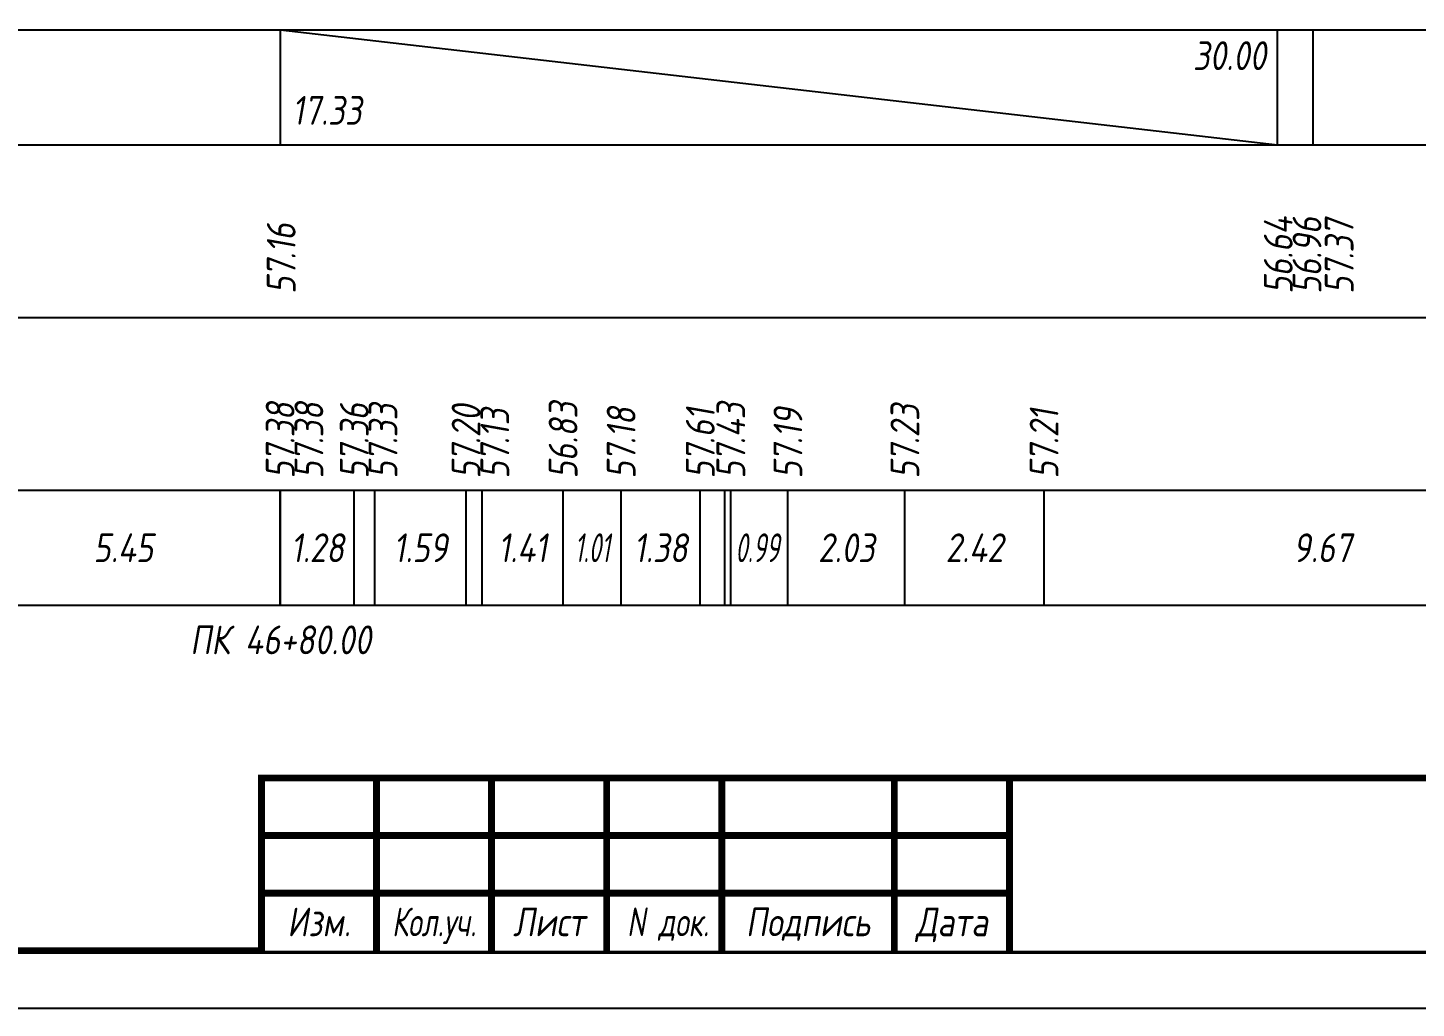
# Model space of a CAD drawing. Extents: x -717 to 1451, y -133302 to 233.
# Drawn here: x 179.6 to 300.3, y -74051.4 to -73966.2 of the extents above; entities that cross this region are included whole.
import ezdxf
from ezdxf.enums import TextEntityAlignment as Align

# ---------------------------------------------------------------- set-up
doc = ezdxf.new("R2010")
doc.units = 0
for name, color, linetype in [('Зарамочное оформление', 7, 'Continuous'), ('Код_510', 7, 'Continuous'), ('Код_516', 1, 'Continuous'), ('Подписи поперечников', 7, 'Continuous'), ('Таблица', 7, 'Continuous')]:
    doc.layers.add(name, color=color, linetype=linetype)
doc.styles.add('М', font='romand.shx', dxfattribs={"width": 0.8, "oblique": 10, "height": 2.5})

# ---------------------------------------------------------------- blocks, each defined once
blk = doc.blocks.new('Штамп')
at = {"linetype": 'Continuous'}
blk.add_wipeout([(199.95, -411.25), (384.95, -411.25), (384.95, -426.25), (199.95, -426.25)], dxfattribs=at).dxf.layer = 'Зарамочное оформление'
at = {"layer": 'Зарамочное оформление', "linetype": 'Continuous', "lineweight": -3, "const_width": 0.6, "flags": 128}
for points in [[(199.95, -426.25), (199.95, -411.25), (384.95, -411.25)], [(209.95, -411.25), (209.95, -426.25)], [(219.95, -411.25), (219.95, -426.25)], [(229.95, -411.25), (229.95, -426.25)], [(239.95, -411.25), (239.95, -426.25)], [(254.95, -411.25), (254.95, -426.25)], [(264.95, -411.25), (264.95, -426.25)], [(199.95, -416.25), (264.95, -416.25)], [(199.95, -421.25), (264.95, -421.25)]]:
    blk.add_lwpolyline(points, dxfattribs=at)
at = {"layer": 'Зарамочное оформление', "linetype": 'Continuous', "style": 'М', "oblique": 10}
for s, width, p in [('Изм.', 0.8, (204.95, -423.75)), ('Кол.уч.', 0.7, (214.95, -423.75)), ('Лист', 0.8, (224.95, -423.75)), ('N док.', 0.7, (235.28, -423.75)), ('Подпись', 0.8, (247.45, -423.75)), ('Дата', 0.8, (259.95, -423.75))]:
    blk.add_text(s, height=2.5, dxfattribs=dict(at, width=width)).set_placement(p, align=Align.MIDDLE_CENTER)
blk = doc.blocks.new('шифр')
blk.add_blockref('Штамп', (0, -73680))

msp = doc.modelspace()

# ---------------------------------------------------------------- linework, layer by layer
at = {"flags": 128}
msp.add_lwpolyline([(-30.054, -74051.421), (389.946, -74051.421), (389.946, -73754.421), (-30.054, -73754.421)], close=True, dxfattribs=at)
at = {"const_width": 0.6, "flags": 128}
msp.add_lwpolyline([(-10.054, -74046.421), (384.946, -74046.421), (384.946, -73759.421), (-10.054, -73759.421)], close=True, dxfattribs=at)

# ---------------------------------------------------------------- texts
at = {"layer": 'Код_510', "style": 'М', "oblique": 10, "width": 0.8}
msp.add_text('5.45', height=2.5, dxfattribs=at).set_placement((187.952, -74011.421), align=Align.MIDDLE_CENTER)

# ---------------------------------------------------------------- next in the draw order: block references
msp.add_blockref('шифр', (0, 59.829))

# ---------------------------------------------------------------- next in the draw order: linework, layer by layer
at = {"layer": 'Код_510'}
for p, q in [((201.58, -74016.421), (201.58, -74006.421)), ((201.616, -74016.421), (201.616, -74006.421)), ((208.018, -74016.421), (208.018, -74006.421)), ((209.8, -74016.421), (209.8, -74006.421)), ((217.734, -74016.421), (217.734, -74006.421)), ((219.141, -74016.421), (219.141, -74006.421)), ((226.168, -74016.421), (226.168, -74006.421)), ((231.21, -74016.421), (231.21, -74006.421)), ((238.087, -74016.421), (238.087, -74006.421)), ((240.229, -74016.421), (240.229, -74006.421)), ((240.743, -74016.421), (240.743, -74006.421)), ((245.699, -74016.421), (245.699, -74006.421)), ((255.867, -74016.421), (255.867, -74006.421)), ((267.962, -74016.421), (267.962, -74006.421))]:
    msp.add_line(p, q, dxfattribs=at)
at = {"layer": 'Код_516'}
for p, q in [((201.616, -73976.421), (201.616, -73966.421)), ((201.616, -73966.421), (288.254, -73976.421)), ((288.254, -73976.421), (288.254, -73966.421)), ((288.254, -73976.421), (288.254, -73966.421)), ((291.334, -73976.421), (291.334, -73966.421))]:
    msp.add_line(p, q, dxfattribs=at)
at = {"layer": 'Таблица'}
for p, q in [((80, -73966.421), (316.389, -73966.421)), ((79.946, -73976.421), (316.334, -73976.421)), ((79.946, -73991.421), (316.334, -73991.421)), ((79.946, -74006.421), (316.334, -74006.421)), ((79.946, -74016.421), (316.334, -74016.421))]:
    msp.add_line(p, q, dxfattribs=at)

# ---------------------------------------------------------------- next in the draw order: texts
at = {"layer": 'Код_510', "style": 'М', "oblique": 10, "width": 0.8}
for s, p in [('57.38', (201.58, -74005.421)), ('57.38', (204.08, -74005.421)), ('57.36', (208.018, -74005.421)), ('57.33', (210.518, -74005.421)), ('57.20', (217.734, -74005.421)), ('57.13', (220.234, -74005.421)), ('56.83', (226.168, -74005.421)), ('57.18', (231.21, -74005.421)), ('57.61', (238.087, -74005.421)), ('57.43', (240.743, -74005.421)), ('57.19', (245.699, -74005.421)), ('57.23', (255.867, -74005.421)), ('57.21', (267.962, -74005.421))]:
    msp.add_text(s, height=2.5, rotation=90, dxfattribs=at).set_placement(p, align=Align.MIDDLE_LEFT)
at = {"layer": 'Код_510', "style": 'М', "oblique": 10}
for s, width, p in [('1.28', 0.8, (204.817, -74011.421)), ('1.59', 0.8, (213.767, -74011.421)), ('1.41', 0.8, (222.654, -74011.421)), ('1.01', 0.6, (228.689, -74011.421)), ('1.38', 0.8, (234.648, -74011.421)), ('0.99', 0.6, (243.035, -74011.421)), ('2.03', 0.8, (250.783, -74011.421)), ('2.42', 0.8, (261.914, -74011.421)), ('9.67', 0.8, (292.148, -74011.421))]:
    msp.add_text(s, height=2.5, dxfattribs=dict(at, width=width)).set_placement(p, align=Align.MIDDLE_CENTER)
at = {"layer": 'Код_516', "style": 'М', "oblique": 10, "width": 0.8}
msp.add_text('30.00', height=2.5, dxfattribs=at).set_placement((287.254, -73967.421), align=Align.TOP_RIGHT)
msp.add_text('17.33', height=2.5, dxfattribs=at).set_placement((202.616, -73975.421), align=Align.BOTTOM_LEFT)
for s, p in [('56.64', (288.308, -73989.371)), ('56.96', (290.808, -73989.371)), ('57.37', (293.606, -73989.371)), ('57.16', (201.67, -73989.371))]:
    msp.add_text(s, height=2.5, rotation=90, dxfattribs=at).set_placement(p, align=Align.MIDDLE_LEFT)
at = {"layer": 'Подписи поперечников', "style": 'М', "oblique": 10, "width": 0.8}
msp.add_text('ПК 46+80.00', height=2.5, dxfattribs=at).set_placement((201.616, -74021.421), align=Align.BOTTOM_CENTER)

doc.saveas('drawing.dxf')
